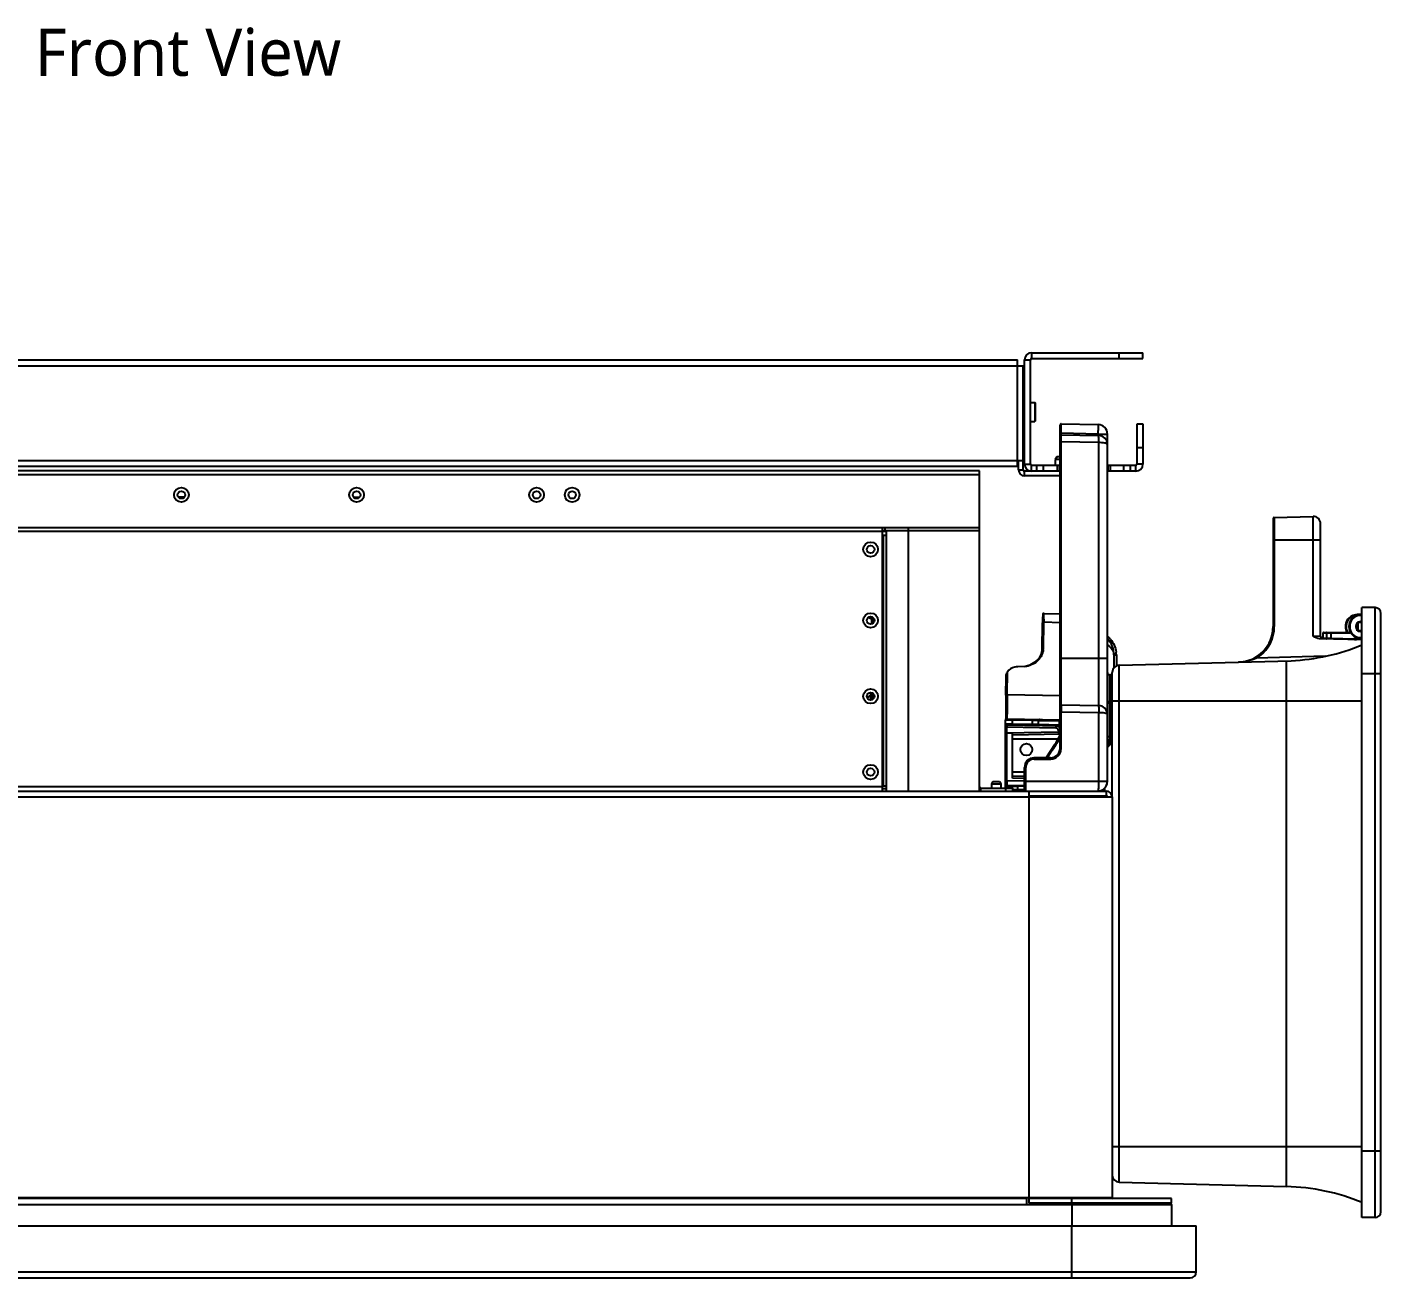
# Model space of a CAD drawing. Header units: millimetres. Extents: x 10297564 to 11610295, y -9287743 to -8409454.
# Drawn here: x 10492809 to 10504279, y -9113279 to -9102686 of the extents above; entities that cross this region are included whole.
import ezdxf

# ---------------------------------------------------------------- set-up
doc = ezdxf.new("R2010")
doc.units = ezdxf.units.MM
doc.header["$LTSCALE"] = 100
doc.layers.add('-0', color=7, linetype='Continuous')
doc.styles.add('MG', font='malgun.ttf')

# ---------------------------------------------------------------- blocks, each defined once
blk = doc.blocks.new('인버터 외형도')
at = {"layer": '-0', "linetype": 'Continuous'}
for p, q in [((87125.1, 32015.7), (99043.9, 32015.7)), ((99043.9, 31338.4), (99043.9, 32015.7)), ((99089, 32015.7), (99126.7, 32015.7)), ((99089, 31353.5), (99089, 32015.7)), ((99126.7, 31353.5), (99126.7, 32015.7)), ((99134.2, 32060.8), (99841.5, 32060.8)), ((99134.2, 32060.8), (99134.2, 32023.2)), ((99134.2, 32023.2), (99841.5, 32023.2)), ((99691, 32023.2), (99691, 32060.8)), ((99841.5, 32023.2), (99841.5, 32060.8)), ((87087.5, 31978), (99081.5, 31978)), ((99081.5, 31315.9), (99081.5, 31978)), ((99126.7, 31744.8), (99153.7, 31744.8)), ((99156.8, 31741.8), (99153.7, 31744.8)), ((99153.7, 31744.8), (99153.7, 31624.4)), ((99156.8, 31741.8), (99156.8, 31627.4)), ((99126.7, 31624.4), (99153.7, 31624.4)), ((99156.8, 31627.4), (99153.7, 31624.4)), ((99314.8, 31531.7), (99314.8, 31601.6)), ((99322.5, 31609.2), (99556.8, 31604.3)), ((99803.9, 31609.3), (99841.5, 31609.3)), ((99803.9, 31353.5), (99803.9, 31609.3)), ((99841.5, 31609.3), (99841.5, 31353.5)), ((99089, 31571.7), (99081.5, 31571.7)), ((99314.8, 31549), (99322.5, 31549)), ((99314.8, 29547.6), (99314.8, 31531.7)), ((99314.8, 31494.1), (99322.4, 31494.1)), ((99322.4, 31539.2), (99560.3, 31535.1)), ((99322.4, 29823.6), (99322.4, 31494.1)), ((99560.3, 31489.9), (99322.4, 31494.1)), ((99556.8, 31544.1), (99322.5, 31549)), ((99322.5, 31539.2), (99322.5, 31549)), ((99556.8, 31544.1), (99615.8, 31544.1)), ((99556.8, 31544.1), (99556.8, 31535.1)), ((99560.3, 31489.9), (99560.3, 29819.5)), ((99615.8, 31478.6), (99615.8, 31544.1)), ((99089, 31406.2), (99081.5, 31406.2)), ((99615.8, 29336.9), (99615.8, 31478.6)), ((99803.9, 31458.8), (99841.5, 31458.8)), ((87087.5, 31376.1), (99081.5, 31376.1)), ((99043.9, 31338.4), (87125.1, 31338.4)), ((99051.4, 31315.9), (99051.4, 31376.1)), ((99051.4, 31315.9), (99081.5, 31315.9)), ((99089, 31353.5), (99126.7, 31353.5)), ((99134.2, 31346), (99314.8, 31346)), ((99134.2, 31308.4), (99134.2, 31346)), ((99167, 31308.4), (99167, 31346)), ((99210.7, 31308.4), (99210.7, 31346)), ((99293.6, 31398.6), (99284.7, 31383.3)), ((99314.8, 31383.3), (99284.7, 31383.3)), ((99284.7, 31383.3), (99284.7, 31346)), ((99314.8, 31398.6), (99293.6, 31398.6)), ((99296.8, 31346), (99296.8, 31308.4)), ((99311.4, 31346), (99311.4, 31308.4)), ((99615.8, 31346), (99796.3, 31346)), ((99619.2, 31346), (99619.2, 31308.4)), ((99633.7, 31346), (99633.7, 31308.4)), ((99719.8, 31308.4), (99719.8, 31346)), ((99763.5, 31308.4), (99763.5, 31346)), ((99796.3, 31308.4), (99796.3, 31346)), ((99841.5, 31353.5), (99803.9, 31353.5)), ((98803.1, 31311.4), (87200.3, 31311.4)), ((98803.1, 31285.8), (87200.3, 31285.8)), ((98803.1, 30932.1), (98803.1, 31311.4)), ((99134.2, 31308.4), (99089, 31308.4)), ((99089, 31278.3), (99089, 31308.4)), ((99314.8, 31278.3), (99089, 31278.3)), ((99314.8, 31308.4), (99134.2, 31308.4)), ((99796.3, 31308.4), (99615.8, 31308.4)), ((93750.3, 31142.8), (93712.9, 31142.8)), ((94826.5, 31142.8), (94863.9, 31142.8)), ((100669.2, 31007.2), (100669.2, 30321)), ((100676.5, 31014.7), (100923.8, 31021.2)), ((100676.5, 31014.7), (100676.5, 30321)), ((100923.8, 30260), (100923.8, 31021.2)), ((100970.2, 30258.4), (100970.2, 30976.1)), ((87651.8, 30950.2), (98803.1, 30950.2)), ((98211.7, 30924.6), (88243.2, 30924.6)), ((98186.1, 29276.7), (98186.1, 30950.2)), ((98186.1, 30932.1), (98803.1, 30932.1)), ((98186.1, 30902), (98211.7, 30902)), ((98193.7, 29306.8), (98193.7, 30902)), ((98204.2, 30932.1), (98204.2, 30950.2)), ((98211.7, 30932.1), (98803.1, 30932.1)), ((98211.7, 29276.7), (98211.7, 30932.1)), ((98351.6, 30932.1), (98351.6, 30950.2)), ((98351.6, 29276.7), (98351.6, 30932.1)), ((98803.1, 29276.7), (98803.1, 30932.1)), ((100669.2, 30871.9), (100970.2, 30871.9)), ((98116.8, 30367.4), (98096.1, 30379.3)), ((98116.9, 30375.3), (98128.9, 30375.3)), ((99204, 30370.8), (99203.9, 30362.6)), ((99204.2, 30377.8), (99204, 30370.8)), ((99211.5, 30368.1), (99211.6, 30372.5)), ((99213.1, 30405.2), (99213.2, 30405.2)), ((99213.2, 30405.2), (99314.8, 30402.6)), ((101233.5, 30397.4), (101203.4, 30397.4)), ((101203.4, 30392.9), (101203.4, 30397.4)), ((101233.5, 30396.8), (101226, 30396.8)), ((101226, 30392.3), (101226, 30396.8)), ((101233.5, 30392.3), (101226, 30392.3)), ((101316.3, 30442), (101233.5, 30442)), ((101233.5, 26566.9), (101233.5, 30442)), ((101316.3, 26566.9), (101316.3, 30442)), ((101353.9, 26604.5), (101353.9, 30404.3)), ((99201.2, 30176.7), (99203.6, 30344.1)), ((99203.7, 30353.3), (99203.6, 30344.2)), ((99203.9, 30362.6), (99203.7, 30353.3)), ((99208.8, 30181.4), (99211.2, 30348.8)), ((99314.8, 30346), (99211.2, 30348.8)), ((100676.5, 30321), (100669.2, 30321)), ((100988.2, 30284.5), (101128.2, 30284.5)), ((101010.8, 30284), (101150.7, 30284)), ((101015.3, 30284), (101015.3, 30284.5)), ((101037.9, 30245), (101037.9, 30284)), ((101128.2, 30284.5), (101128.2, 30284)), ((101150.7, 30284), (101150.7, 30280.9)), ((101203.4, 30345.7), (101209.4, 30351.7)), ((101233.5, 30347.9), (101203.4, 30347.9)), ((101203.4, 30295.2), (101203.4, 30347.9)), ((101203.4, 30297.5), (101203.4, 30345.7)), ((101203.4, 30297.5), (101209.4, 30291.5)), ((101233.5, 30295.2), (101203.4, 30295.2)), ((101209.4, 30351.7), (101233.5, 30351.7)), ((101209.4, 30291.5), (101209.4, 30351.7)), ((101209.4, 30291.5), (101233.5, 30291.5)), ((99620.9, 30254.8), (99615.8, 30259.2)), ((99620.9, 30254.8), (99615.8, 30254.8)), ((100970.2, 30258.4), (100923.8, 30260)), ((101233.5, 30236.8), (100963.2, 30243.9)), ((100985.2, 30281.5), (101007.9, 30281.5)), ((100985.2, 30281.5), (100985.2, 30246.3)), ((101007.8, 30245.7), (100985.2, 30246.3)), ((101007.8, 30280.9), (101150.7, 30280.9)), ((101007.8, 30280.9), (101007.8, 30245.7)), ((101037.9, 30245), (101007.8, 30245.7)), ((101037.8, 30242), (101037.9, 30245)), ((101188, 30241), (101037.9, 30245)), ((101188, 30238), (101188, 30241)), ((101209.3, 30248.4), (101201.5, 30244.2)), ((101202.9, 30241.6), (101201.5, 30244.2)), ((101214.1, 30247.5), (101202.9, 30241.6)), ((101226, 30250.8), (101233.5, 30250.8)), ((101226, 30250.8), (101226, 30246.3)), ((101226, 30246.3), (101233.5, 30246.3)), ((99615.8, 30119.5), (99314.8, 30119.5)), ((99657.7, 30141.1), (99656.6, 30058.7)), ((99657.7, 30141.1), (99672.8, 30141.1)), ((99672.8, 30141.1), (99672.8, 30071.7)), ((100998.6, 30132.3), (100563.1, 30120.9)), ((98979, 29890.7), (98981, 30034.7)), ((99101.3, 30066.7), (99047, 30066.4)), ((99122.6, 30077), (99086.4, 30066.6)), ((99645.8, 29239.1), (99645.8, 30030.4)), ((99689.8, 30075.5), (100782.5, 30104.1)), ((99689.8, 26792.5), (99689.8, 30075.5)), ((100753.1, 26764.7), (100753.1, 30103.3)), ((98971.3, 29886), (98973, 30004.1)), ((99634, 30014.7), (99630.4, 30014.8)), ((99630.4, 29622.5), (99630.4, 30014.8)), ((99634, 30014.7), (99634, 29833.8)), ((99641.3, 30007.2), (99641.3, 29630.2)), ((101353.9, 30020.6), (101233.5, 30020.6)), ((98087, 29876.5), (98093.5, 29872.7)), ((98093.5, 29872.7), (98111.4, 29883)), ((98111.3, 29861.5), (98102.6, 29856.5)), ((98102.6, 29856.5), (98102.6, 29856.2)), ((98134.6, 29875), (98123.4, 29868.5)), ((98123.5, 29890), (98125.9, 29891.4)), ((98125.9, 29891.4), (98125.9, 29897.4)), ((98979, 29890.7), (99314.8, 29883.9)), ((99322.4, 29778.5), (99314.8, 29778.5)), ((99322.4, 29823.6), (99560.3, 29819.5)), ((99322.4, 29780.7), (99322.4, 29778.5)), ((99560.3, 29774.3), (99322.4, 29778.5)), ((99322.4, 29547.6), (99322.4, 29778.5)), ((99560.3, 29774.3), (99560.3, 29336.9)), ((99634, 29833.7), (99630.4, 29833.8)), ((99634, 29833.7), (99634, 29622.6)), ((99645.8, 29846.3), (99641.3, 29846.3)), ((99645.8, 29848.6), (101233.5, 29848.6)), ((98968.6, 29294.8), (98968.6, 29727.8)), ((99012.9, 29727), (98968.6, 29727.8)), ((98968.6, 29705.2), (99013.1, 29704.4)), ((98976, 29682.6), (98968.6, 29682.6)), ((98970.2, 29732.4), (98970.3, 29735.5)), ((98976, 29697.7), (99314.9, 29690.6)), ((99288.3, 29676.1), (98976, 29682.6)), ((98976, 29645.8), (98976, 29682.6)), ((98976.3, 29735.3), (99314.8, 29728.2)), ((99013.8, 29727), (99012.9, 29727)), ((99013.8, 29704.4), (99013.1, 29704.4)), ((99013.6, 29696.9), (99013.8, 29704.4)), ((99013.9, 29734.5), (99013.8, 29727)), ((99138.5, 29724.4), (99013.8, 29727)), ((99013.8, 29704.4), (99013.8, 29727)), ((99013.8, 29704.4), (99138.5, 29701.8)), ((99138.3, 29694.3), (99138.5, 29701.8)), ((99138.6, 29731.9), (99138.5, 29724.4)), ((99177.4, 29723.4), (99138.5, 29724.4)), ((99138.5, 29724.4), (99138.5, 29701.8)), ((99138.5, 29701.8), (99177.4, 29700.9)), ((99308.5, 29720.7), (99177.4, 29723.4)), ((99177.4, 29700.9), (99177.4, 29723.4)), ((99177.4, 29700.9), (99308.5, 29698.1)), ((99314.8, 29720.5), (99308.5, 29720.7)), ((99308.5, 29720.7), (99308.5, 29698.1)), ((99314.8, 29698), (99308.5, 29698.1)), ((98976, 29645.8), (99305, 29652.8)), ((98976, 29342.5), (98976, 29645.8)), ((98976, 29645.8), (99013.8, 29645.8)), ((99013.8, 29358.3), (99013.8, 29645.8)), ((99314.8, 29637.9), (99013.8, 29631.6)), ((99013.8, 29607.8), (99301.4, 29607.8)), ((99314.8, 29661), (99305, 29661)), ((99305, 29661), (99305, 29652.8)), ((99314.8, 29652.8), (99305, 29652.8)), ((99615.8, 29602.3), (99630.8, 29602.3)), ((99615.8, 29600.3), (99630.8, 29600.3)), ((99623.3, 29562.7), (99623.3, 29600.3)), ((99634, 29622.6), (99630.4, 29622.5)), ((99630.8, 29622.5), (99630.8, 29600.3)), ((99630.8, 29610.1), (99645.8, 29610.1)), ((99630.8, 29602.3), (99630.8, 29570.2)), ((99226.7, 29487.4), (99281.7, 29571.9)), ((99257.1, 29525.9), (99232, 29487.4)), ((99314.8, 29547.6), (99322.4, 29547.6)), ((99096.7, 29427.2), (99089, 29427.2)), ((99089, 29284.3), (99089, 29427.2)), ((99096.7, 29336.9), (99096.7, 29427.2)), ((99254.6, 29487.4), (99149.2, 29487.4)), ((99149.4, 29479.9), (99254.7, 29479.9)), ((98887.2, 29336.9), (98878.3, 29321.6)), ((98887.3, 29336.9), (98929.6, 29336.9)), ((98929.7, 29336.9), (98938.5, 29321.6)), ((98976, 29342.5), (98968.6, 29341.8)), ((98976, 29342.5), (99089, 29344.5)), ((99089, 29397.1), (99013.8, 29397.1)), ((99013.8, 29373.3), (99089, 29371.8)), ((99089, 29356.7), (99013.8, 29358.3)), ((99615.8, 29336.9), (99089, 29336.9)), ((86590.8, 29276.7), (99608.2, 29276.7)), ((98186.1, 29302.3), (88268.8, 29302.3)), ((98211.7, 29306.8), (98186.1, 29306.8)), ((98186.1, 29291.8), (98211.7, 29291.8)), ((98810.6, 29294.8), (99013.8, 29294.8)), ((98810.6, 29276.7), (98810.6, 29294.8)), ((98878.3, 29321.6), (98938.5, 29321.6)), ((98878.3, 29321.6), (98878.3, 29294.8)), ((98938.5, 29321.6), (98938.5, 29294.8)), ((98968.6, 29304.9), (99012.9, 29305.5)), ((98968.6, 29294.8), (98968.6, 29276.7)), ((98976, 29312.4), (99089, 29314.4)), ((99012.9, 29305.5), (99013.8, 29305.5)), ((99013.8, 29305.5), (99013.7, 29313)), ((99043.9, 29306), (99013.8, 29305.5)), ((99013.8, 29294.8), (99013.8, 29305.5)), ((99013.8, 29294.8), (99013.8, 29276.7)), ((99089, 29284.3), (99013.8, 29284.3)), ((99043.9, 29306), (99043.8, 29313.6)), ((99089, 29307), (99043.9, 29306)), ((99043.9, 29306), (99043.9, 29276.7)), ((99119.1, 26695.8), (99119.1, 29276.7)), ((99597.8, 29294.6), (99597.8, 29276.7)), ((99608.2, 29276.7), (99608.2, 29246.6)), ((86553.2, 29239.1), (99645.8, 29239.1)), ((99119.1, 29246.6), (99608.2, 29246.6)), ((99171.8, 29246.6), (99168.8, 29243.6)), ((99168.8, 29243.6), (99310.3, 29243.6)), ((99168.8, 29239.1), (99168.8, 29243.6)), ((99307.2, 29246.6), (99310.3, 29243.6)), ((99310.3, 29243.6), (99415.6, 29243.6)), ((99310.3, 29239.1), (99310.3, 29243.6)), ((99412.6, 29246.6), (99415.6, 29243.6)), ((99415.6, 29239.1), (99415.6, 29243.6)), ((99477.5, 29239.1), (99477.5, 29246.6)), ((99597.8, 29246.6), (99597.8, 29239.1)), ((99645.8, 29239.1), (99645.8, 26695.8)), ((99645.8, 27019.4), (101233.5, 27019.4)), ((101353.9, 26988.2), (101233.5, 26988.2)), ((99689.8, 26792.5), (100753.1, 26764.7)), ((86553.2, 26695.8), (99645.8, 26695.8)), ((99104.1, 26688.3), (87095, 26688.3)), ((99104.1, 26650.7), (99104.1, 26695.8)), ((100022.1, 26688.3), (99119.1, 26688.3)), ((99119.1, 26658.2), (99119.1, 26688.3)), ((99390, 26658.2), (99390, 26688.3)), ((99563.1, 26688.3), (99563.1, 26695.8)), ((99585.7, 26688.3), (99585.7, 26695.8)), ((100022.1, 26658.2), (100022.1, 26688.3)), ((86177, 26650.7), (100022.1, 26650.7)), ((100022.1, 26658.2), (99119.1, 26658.2)), ((99390, 26650.7), (99390, 26515.2)), ((99555.7, 26655.2), (99540.1, 26655.2)), ((99540.2, 26650.7), (99540.1, 26655.2)), ((99555.7, 26655.2), (99556, 26650.7)), ((99565.1, 26655.1), (99556.2, 26655.1)), ((99593.2, 26650.7), (99593.2, 26658.2)), ((99841.5, 26658.2), (99841.5, 26650.7)), ((99916.7, 26658.2), (99916.7, 26650.7)), ((99969.4, 26655.1), (99916.8, 26655.1)), ((99969.3, 26650.7), (99969.4, 26655.1)), ((100022.1, 26650.7), (100022.1, 26515.2)), ((86019, 26515.2), (100180.1, 26515.2)), ((99390, 26184.2), (99390, 26515.2)), ((100180.1, 26221.8), (100180.1, 26515.2)), ((101316.3, 26566.9), (101233.5, 26566.9)), ((86019, 26221.8), (100180.1, 26221.8)), ((86056.6, 26184.2), (100142.5, 26184.2))]:
    blk.add_line(p, q, dxfattribs=at)
for points in [[(99213.1, 30405.2), (99209, 30404), (99206.5, 30401.5), (99205.7, 30399.7), (99205.4, 30398.5), (99205.3, 30397.5), (99205.1, 30396.5), (99205, 30395.4), (99204.9, 30394), (99204.8, 30392.5), (99204.7, 30390.7), (99204.6, 30388.6), (99204.5, 30386.3), (99204.4, 30383.8), (99204.2, 30377.8)], [(99201.2, 30176.8), (99195.9, 30147.6), (99180.2, 30119.2), (99155.1, 30095), (99122.6, 30077)]]:
    blk.add_lwpolyline(points, dxfattribs=at)
for centre, radius in [((93731.6, 31157.9), 46.7), ((93731.6, 31157.9), 24.1), ((94845.2, 31157.9), 46.7), ((94845.2, 31157.9), 24.1), ((95988.9, 31157.9), 46.7), ((95988.9, 31157.9), 24.1), ((96214.7, 31157.9), 46.7), ((96214.7, 31157.9), 24.1), ((98110.9, 30811.7), 46.7), ((98110.9, 30811.7), 24.1), ((98110.9, 30360.3), 46.7), ((98110.9, 30360.3), 24.1), ((98110.9, 29878.7), 46.7), ((98110.9, 29878.7), 24.1), ((99101.1, 29540.1), 37.6), ((98110.9, 29397.1), 46.7), ((98110.9, 29397.1), 24.1)]:
    blk.add_circle(centre, radius, dxfattribs=at)
for centre, radius, start, end in [((99134.2, 32015.7), 45.1, 90, 180), ((99134.2, 32015.7), 7.52, 90, 180), ((99322.3, 31601.6), 7.52, 88.80544, 179.97658), ((99555.6, 31544.1), 60.2, 0, 88.8), ((99322.3, 31531.7), 7.52, 89.00524, 179.98325), ((96896.8, 31600.2), 2660.6, 358.791, 359.28109), ((99559.3, 31478.6), 56.4, 0, 89), ((99089, 31315.9), 37.6, 180, 270), ((99089, 31315.9), 7.52, 180, 270), ((99134.2, 31353.5), 45.1, 180, 270), ((99134.2, 31353.5), 7.52, 180, 270), ((99796.3, 31353.5), 45.1, 270, 0), ((99796.3, 31353.5), 7.52, 270, 0), ((100676.7, 31007.2), 7.52, 91.5, 180), ((100925, 30976.1), 45.1, 0, 91.5), ((140247.6, 29637), 42137.2, 178.99609, 179.04833), ((140247.6, 29637), 42125.1, 178.9958, 179.03854), ((101203.4, 30322.2), 75.2, 90, 210.64515), ((101203.4, 30322.2), 70.7, 90.33268, 212.76093), ((101226, 30321.6), 75.2, 90, 270), ((101226, 30321.6), 70.7, 90, 270), ((101316.3, 30404.3), 37.6, 0, 90), ((102419.2, 30302.6), 3208.4, 178.83072, 179.17604), ((100443.4, 30321), 225.7, 271.5, 0), ((100443.3, 30321), 233.2, 306.52452, 0.00054), ((100988.2, 30281.5), 3.01, 90, 180), ((101010.8, 30280.9), 3.01, 90, 180), ((101128.2, 30292.1), 7.52, 270, 347.27759), ((101128.2, 30292.1), 10.5, 309.03298, 330.71514), ((101150.7, 30291.5), 7.52, 270, 347.27759), ((101150.7, 30291.5), 10.5, 270, 330.71514), ((101226, 30321.6), 30.9, 137.30649, 222.69351), ((101226, 30321.6), 30.1, 138.62596, 221.37404), ((101226, 30321.6), 30.9, 79.21848, 100.78152), ((101226, 30321.6), 30.9, 259.21848, 280.78152), ((99507.3, 30141.1), 150.4, 359.99302, 43.30848), ((99521.1, 30139.7), 152.4, 41.73935, 49.0861), ((100713.3, 31472.2), 1369.9, 272.89585, 292.32152), ((100985.2, 30258.4), 15, 180, 238.99904), ((100988.2, 30246.3), 3.01, 179.99999, 250.80001), ((101010.8, 30245.7), 3.01, 180, 268.5), ((101188.7, 30268.1), 27.1, 268.5, 298.04567), ((101188.7, 30268.1), 30.1, 268.5, 298.04567), ((99107.5, 30183.4), 101.3, 355.60753, 358.88055), ((99520.1, 30141.1), 152.7, 0.0035, 7.00692), ((100453.4, 30362.4), 265.2, 294.254, 294.42354), ((100443.2, 30321.1), 233.4, 300.92715, 306.53287), ((99630.8, 30029.9), 15, 180, 268.5), ((99691, 30030.4), 45.1, 91.5, 180), ((99633.8, 30007.2), 7.52, 0, 88.5), ((140247.6, 29637), 42137.2, 179.63881, 179.70401), ((140247.6, 29637), 42125.1, 179.64365, 179.6992), ((112580.3, 29712.4), 13610.1, 179.26928, 179.90262), ((113363.5, 29704.9), 14385.8, 179.26001, 179.87797), ((99322.3, 29816.1), 7.52, 89.00524, 179.98325), ((99559.3, 29763), 56.4, 0, 89), ((99630.8, 29848.8), 15, 180, 268.5), ((99633.8, 29826.2), 7.52, 0, 88.5), ((98976.2, 29727.8), 7.52, 88.80795, 179.98113), ((98976.2, 29705.2), 7.52, 180, 268.8), ((98903.1, 29818), 451.5, 326.97613, 335.34499), ((98902.3, 29818.4), 459.8, 326.9693, 334.18958), ((99630.8, 29607.5), 15, 91.5, 180), ((99633.8, 29630.2), 7.52, 271.5, 0), ((99254.6, 29547.6), 60.2, 270, 360), ((99254.7, 29547.7), 67.8, 271.14748, 358.72275), ((98907.1, 29815.3), 454.1, 320.41425, 326.97457), ((98859.1, 29711.7), 439.2, 334.98123, 335.1045), ((99256.1, 29547.6), 66.4, 358.73452, 0.00384), ((99623.3, 29555.1), 7.52, 90, 180), ((99623.3, 29570.2), 7.52, 270, 0), ((99149.2, 29427.2), 60.2, 90, 180), ((99149.4, 29427.2), 52.7, 89.96745, 180.00306), ((99254.7, 29546.4), 66.5, 270.00911, 271.14437), ((80490.7, 29332.4), 18606, 359.88278, 0.01382), ((99555.6, 29336.9), 60.2, 270.00911, 360), ((99555.6, 29336.9), 60.2, 326.90193, 0), ((98810.6, 29302.3), 7.52, 180, 270), ((98810.6, 29302.3), 25.6, 253.63345, 270), ((98976.2, 29304.9), 7.52, 91.00913, 179.99942), ((99096.6, 29284.3), 7.52, 180, 270), ((99096.6, 29284.3), 7.52, 180.0292, 269.99146), ((99555.6, 29336.9), 60.2, 270, 290.4099), ((99555.6, 29336.9), 60.2, 309.29232, 311.4556), ((99555.6, 29336.9), 60.2, 318.15032, 318.58614), ((99608.2, 29239.1), 37.6, 0, 90), ((99608.2, 29239.1), 7.52, 0, 90), ((99691, 26837.6), 45.1, 180, 268.5), ((100717.6, 25410.7), 1354.4, 67.56247, 88.5), ((99653.4, 26695.8), 37.6, 180, 191.56645), ((99653.4, 26695.8), 7.52, 180, 270), ((99543.1, 26655.2), 3.01, 90, 180.5), ((99552.9, 26602.9), 52.3, 86.39961, 86.89099), ((97334.8, 26516.9), 2225.7, 3.44654, 3.56158), ((99593.2, 26665.7), 30.1, 194.53672, 210.13961), ((99966.4, 26655.2), 3.01, 359.00006, 89.99741), ((99984.5, 26650.7), 7.52, 0, 90), ((99984.5, 26650.7), 37.6, 0, 11.26134), ((101316.3, 26604.5), 37.6, 270, 0), ((100142.5, 26221.8), 37.6, 270, 0)]:
    blk.add_arc(centre, radius, start, end, dxfattribs=at)
for points, knots in [([(99322.5, 31549), (99322.5, 31556.7), (99322.5, 31567.8), (99322.5, 31582), (99322.5, 31591), (99322.5, 31598.4), (99322.5, 31603.4), (99322.5, 31606.4), (99322.6, 31607.9), (99322.3, 31608.5), (99322.5, 31609.2), (99322.5, 31609.2)], [0, 0, 0, 0, 0.382727, 0.555583, 0.707074, 0.831463, 0.923859, 0.956928, 0.980754, 0.995161, 1, 1, 1, 1]), ([(99556.8, 31604.3), (99557, 31604.3), (99556.9, 31602.9), (99557.3, 31601.4), (99557.2, 31598), (99557.4, 31591.6), (99557.3, 31580.9), (99557.3, 31571.9), (99557.2, 31566.8)], [0, 0, 0, 0, 0.018254, 0.070644, 0.156536, 0.273995, 0.593035, 1, 1, 1, 1]), ([(99322.5, 31526), (99322.5, 31529.3), (99320.9, 31532), (99323.6, 31539.2), (99322.4, 31539.2)], [0, 0, 0, 0, 0.740102, 1, 1, 1, 1]), ([(99560.3, 31489.9), (99560.4, 31495.5), (99560.3, 31505.7), (99561.4, 31521), (99559.3, 31528), (99561.4, 31535), (99560.3, 31535.1)], [0, 0, 0, 0, 0.367977, 0.706866, 0.929524, 1, 1, 1, 1]), ([(99615.8, 31478.6), (99615.8, 31480.6), (99609.2, 31484.6), (99591.6, 31488.4), (99573.5, 31489.8), (99560.3, 31489.9)], [0, 0, 0, 0, 0.102362, 0.316376, 1, 1, 1, 1]), ([(99211.6, 30372.5), (99211.7, 30377.2), (99212.1, 30385), (99211.9, 30396.1), (99213.3, 30400.8), (99212.5, 30405.2), (99213.2, 30405.2)], [0, 0, 0, 0, 0.427378, 0.741583, 0.934071, 1, 1, 1, 1]), ([(99203.6, 30344.2), (99203.6, 30346.3), (99207.3, 30348.6), (99210.2, 30348.8), (99211.2, 30348.8)], [0, 0, 0, 0, 0.686907, 1, 1, 1, 1]), ([(99616.8, 30204.6), (99628.4, 30196.8), (99648.3, 30178.9), (99657.5, 30153), (99657.7, 30141.1)], [0, 0, 0, 0, 0.539911, 1, 1, 1, 1]), ([(99208.6, 30175.6), (99206.7, 30150.8), (99179.8, 30098.6), (99129, 30073.8), (99101.3, 30066.7)], [0, 0, 0, 0, 0.465399, 1, 1, 1, 1]), ([(99208.8, 30181.4), (99207.9, 30181.4), (99204.9, 30181.2), (99201.3, 30178.9), (99201.2, 30176.8)], [0, 0, 0, 0, 0.313055, 1, 1, 1, 1]), ([(100563.1, 30120.9), (100562.2, 30122.4), (100561.7, 30123.3), (100559.5, 30127), (100560.2, 30126), (100560.4, 30125.7)], [0, 0, 0, 0, 0.698786, 0.877214, 1, 1, 1, 1]), ([(99047, 30066.4), (99040.2, 30066.4), (99015.5, 30063.9), (98990.8, 30050), (98981, 30034.7)], [0, 0, 0, 0, 0.271218, 1, 1, 1, 1]), ([(98971.3, 29886), (98971.3, 29888.1), (98975, 29890.5), (98978, 29890.7), (98979, 29890.7)], [0, 0, 0, 0, 0.685116, 1, 1, 1, 1]), ([(99322.4, 29823.6), (99323.6, 29823.6), (99320.9, 29816.4), (99322.5, 29813.6), (99322.5, 29810.4)], [0, 0, 0, 0, 0.259943, 1, 1, 1, 1]), ([(99560.3, 29819.5), (99561.4, 29819.4), (99559.3, 29812.4), (99561.4, 29805.4), (99560.3, 29790.2), (99560.4, 29779.9), (99560.3, 29774.3)], [0, 0, 0, 0, 0.070477, 0.293134, 0.632023, 1, 1, 1, 1]), ([(99615.8, 29763), (99615.8, 29765), (99609.2, 29769), (99591.6, 29772.8), (99573.5, 29774.2), (99560.3, 29774.3)], [0, 0, 0, 0, 0.102363, 0.316377, 1, 1, 1, 1]), ([(98976, 29697.7), (98975.6, 29697.7), (98976.2, 29696.2), (98975.9, 29695.1), (98976, 29692.2), (98975.9, 29688.1), (98976, 29684.6), (98976, 29682.6)], [0, 0, 0, 0, 0.077222, 0.169231, 0.292823, 0.617351, 1, 1, 1, 1]), ([(99184, 29730.9), (99182.3, 29731), (99178.6, 29729.1), (99177.4, 29725.3), (99177.4, 29723.4)], [0, 0, 0, 0, 0.473664, 1, 1, 1, 1]), ([(99183.7, 29693.3), (99182, 29693.4), (99178.5, 29695.3), (99177.4, 29699), (99177.4, 29700.9)], [0, 0, 0, 0, 0.474962, 1, 1, 1, 1]), ([(99288.3, 29691.1), (99288.7, 29691.1), (99288, 29688.8), (99288.7, 29686.5), (99288.3, 29681.4), (99288.4, 29677.9), (99288.3, 29676.1)], [0, 0, 0, 0, 0.070587, 0.293227, 0.632061, 1, 1, 1, 1]), ([(99288.3, 29691.1), (99293.8, 29691), (99304.9, 29687.8), (99312.7, 29679.1), (99315.1, 29674.2)], [0, 0, 0, 0, 0.497906, 1, 1, 1, 1]), ([(99314.9, 29690.6), (99313.2, 29690.6), (99309.6, 29692.5), (99308.5, 29696.2), (99308.5, 29698.1)], [0, 0, 0, 0, 0.474038, 1, 1, 1, 1]), ([(99305, 29661), (99305, 29665), (99300.8, 29673.3), (99292.4, 29676), (99288.3, 29676.1)], [0, 0, 0, 0, 0.497159, 1, 1, 1, 1]), ([(99305, 29652.8), (99305, 29650.8), (99305, 29647.4), (99305.4, 29642.4), (99304.7, 29640.1), (99305.4, 29637.7), (99305, 29637.7)], [0, 0, 0, 0, 0.38251, 0.706783, 0.923517, 1, 1, 1, 1]), ([(99253.3, 29528.4), (99253.1, 29528), (99255.6, 29527.4), (99256.2, 29526.5), (99257.1, 29525.9)], [0, 0, 0, 0, 0.29205, 1, 1, 1, 1]), ([(99149.4, 29479.9), (99149.4, 29481.6), (99149.3, 29482.7), (99149.3, 29487.1), (99149.3, 29485.8), (99149.3, 29485.5)], [0, 0, 0, 0, 0.698931, 0.878562, 1, 1, 1, 1]), ([(99254.7, 29479.9), (99254.7, 29481.7), (99253.9, 29483.3), (99255.3, 29487.4), (99254.6, 29487.4)], [0, 0, 0, 0, 0.707973, 1, 1, 1, 1]), ([(98968.6, 29341.8), (98968.6, 29342.3), (98971.5, 29340.7), (98972.4, 29340.4), (98973.4, 29339.6)], [0, 0, 0, 0, 0.274814, 1, 1, 1, 1]), ([(98973.4, 29339.6), (98974.7, 29338.4), (98975.2, 29334.5), (98975.7, 29328.2), (98975.9, 29322.2), (98975.9, 29317.4), (98976.1, 29314.6), (98975.8, 29313.5), (98976.1, 29312.4), (98976, 29312.4)], [0, 0, 0, 0, 0.192605, 0.382434, 0.708608, 0.832602, 0.924427, 0.98088, 1, 1, 1, 1]), ([(98976, 29342.5), (98976.1, 29338.6), (98976.2, 29331.6), (98976.3, 29323.2), (98976.1, 29317.8), (98976.2, 29314.9), (98975.9, 29313.6), (98976.1, 29312.4), (98975.9, 29312.4)], [0, 0, 0, 0, 0.382487, 0.706629, 0.830966, 0.923366, 0.980349, 1, 1, 1, 1]), ([(99560.3, 29336.9), (99560.3, 29329.3), (99559.9, 29315.4), (99559.6, 29295.6), (99557.4, 29285.7), (99557.2, 29276.8), (99555.6, 29276.7)], [0, 0, 0, 0, 0.37993, 0.702481, 0.917718, 1, 1, 1, 1]), ([(99096.6, 29276.7), (99096.9, 29276.7), (99096.1, 29279.2), (99096.9, 29281.7), (99096.5, 29287.7), (99096.6, 29291.9), (99096.7, 29294.4)], [0, 0, 0, 0, 0.065794, 0.259909, 0.575693, 1, 1, 1, 1]), ([(99555.7, 26655.2), (99555.7, 26655.9), (99556.2, 26657.5), (99557.7, 26658.2), (99558.4, 26658.2)], [0, 0, 0, 0, 0.518873, 1, 1, 1, 1])]:
    blk.add_open_spline(points, degree=3, knots=knots, dxfattribs=at)
for points in [[(99322.4, 31494.1), (99322.4, 31499.8), (99322.5, 31505.6), (99322.5, 31511.4)], [(99322.5, 31511.4), (99322.5, 31516.2), (99322.5, 31521.1), (99322.5, 31526)], [(99634.8, 30241.1), (99654.6, 30218.9), (99668.1, 30189.3), (99671.7, 30159.7)], [(100963.3, 30243.9), (100949.1, 30244.3), (100935.9, 30252.6), (100923.8, 30260)], [(100562.4, 30120.6), (100527.2, 30104.7), (100487.9, 30096.4), (100449.4, 30095.4)], [(98973, 30004.1), (98973.1, 30014.5), (98975.1, 30025.6), (98980.8, 30034.4)], [(99322.5, 29795.7), (99322.5, 29790.7), (99322.4, 29785.7), (99322.4, 29780.7)], [(99322.5, 29810.4), (99322.5, 29805.5), (99322.5, 29800.6), (99322.5, 29795.7)], [(99308.5, 29720.7), (99308.5, 29722.2), (99309, 29723.7), (99309.7, 29725)], [(99309.7, 29725), (99310.8, 29726.7), (99312.8, 29728.1), (99314.8, 29728.2)], [(99305, 29637.7), (99308.7, 29637.8), (99312.6, 29639.9), (99314.9, 29642.9)], [(99281.9, 29572.3), (99272.5, 29557.8), (99264.7, 29542.4), (99257.5, 29526.8)], [(99557, 26657.3), (99556.5, 26656.8), (99556.2, 26655.9), (99556.2, 26655.1)], [(99559, 26658.2), (99558.3, 26658.2), (99557.5, 26657.9), (99557, 26657.3)]]:
    blk.add_open_spline(points, degree=3, dxfattribs=at)
at = {"layer": '-0', "style": 'MG'}
blk.add_text('Front View', height=300, dxfattribs=at).set_placement((92799.4, 33819.4))

msp = doc.modelspace()

# ---------------------------------------------------------------- block references
at = {"xscale": 1.333333333333333, "yscale": 1.333333333333333, "zscale": 1.333333333333333}
msp.add_blockref('인버터 외형도', (10369140.6, -9148191), dxfattribs=at)

doc.saveas('drawing.dxf')
